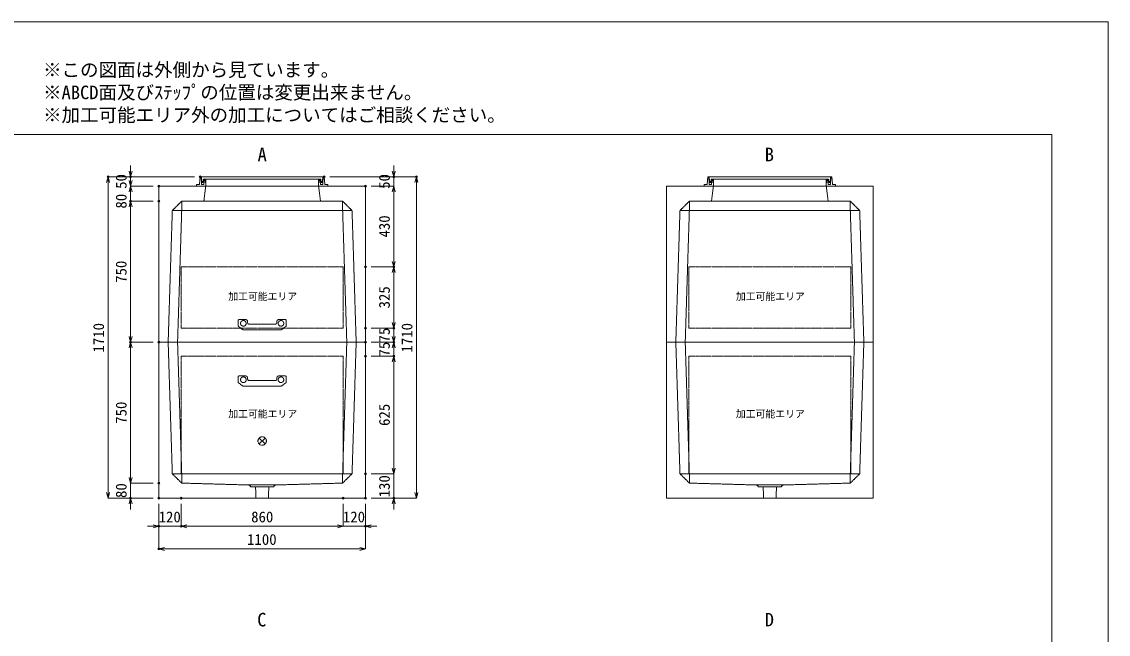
# Model space of a CAD drawing. Units: millimetres, scale not verified. Extents: x -4455 to 4455, y -3150 to 3150.
# Drawn here: x -1324 to 4455, y -109 to 3150 of the extents above; entities that cross this region are included whole.
import ezdxf
from ezdxf.enums import TextEntityAlignment as Align

# ---------------------------------------------------------------- set-up
doc = ezdxf.new("R2010")
doc.units = ezdxf.units.MM
doc.header["$LTSCALE"] = 20
doc.header["$PDMODE"] = 32
doc.header["$PDSIZE"] = 10
doc.linetypes.add('LONG_DASHED1', pattern=[7, 6, -1])
doc.linetypes.add('LONG_DOUBLE_CHAIN', pattern=[21.8, 18, -1, 0.6, -0.6, 0.6, -1])
for name, color, linetype, lineweight in [('0-0_D-TTL', 7, 'Continuous', 9), ('0-1_Defpoints', 7, 'Continuous', 9), ('0-3_D-TTL-TXT', 7, 'Continuous', 9), ('0-4_D-STR-TXT', 7, 'Continuous', 9), ('0-5_D-STR-DIM', 3, 'Continuous', 9), ('0-6_0', 7, 'Continuous', 9), ('0-7_D-STR', 7, 'LONG_DASHED1', 9), ('0-9_D-STR-STR3', 2, 'LONG_DASHED1', 9), ('0-A_D-STR-STR5', 1, 'LONG_DOUBLE_CHAIN', 9), ('0-B_D-STR-STR4', 134, 'Continuous', 9)]:
    doc.layers.add(name, color=color, linetype=linetype, lineweight=lineweight)
doc.styles.add('ＭＳ ゴシック', font='')
doc.styles.get('ＭＳ ゴシック').set_extended_font_data('MS Gothic')

# ---------------------------------------------------------------- blocks, each defined once
blk = doc.blocks.new('A$C4DE05FD1')
at = {"layer": '0-0_D-TTL', "color": 134}
for p, q in [((4000, 76000), (114800, 76000)), ((114800, 76000), (114800, 4000))]:
    blk.add_line(p, q, dxfattribs=at)
at = {"layer": '0-1_Defpoints', "color": 134}
for p, q in [((0, 84000), (118800, 84000)), ((118800, 84000), (118800, 0))]:
    blk.add_line(p, q, dxfattribs=at)
at = {"layer": '0-3_D-TTL-TXT', "style": 'ＭＳ ゴシック'}
for s, p in [('※この図面は外側から見ています。', (43260.9, 79815.7)), ('※ABCD面及びｽﾃｯﾌﾟの位置は変更出来ません。', (43260.9, 78215.7)), ('※加工可能エリア外の加工についてはご相談ください。', (43260.9, 76615.7))]:
    blk.add_text(s, height=962.2, dxfattribs=at).set_placement(p, align=Align.BOTTOM_LEFT)
blk = doc.blocks.new('_Open30')
at = {"layer": '0-6_0'}
blk.add_line((0, 0), (-20, 0), dxfattribs=at)
blk.add_lwpolyline([(-20, 5.36), (0, 0), (-20, -5.36)], dxfattribs=at)
blk = doc.blocks.new('A$C31CA379A')
at = {"layer": '0-4_D-STR-TXT', "style": 'ＭＳ ゴシック'}
for s, p in [('A', (-325.9, -2190.5)), ('B', (35638.6, -2190.5)), ('C', (-351.4, -35190.5)), ('D', (35638.6, -35190.5))]:
    blk.add_text(s, height=962.2, dxfattribs=at).set_placement(p, align=Align.BOTTOM_LEFT)
blk = doc.blocks.new('A$C510166D0')
at = {"layer": '0-7_D-STR', "linetype": 'Continuous'}
for p, q in [((-11000, 16600), (11000, 16600)), ((-11000, 0), (-11000, 16600)), ((11000, 16600), (11000, 0)), ((-11000, 0), (11000, 0))]:
    blk.add_line(p, q, dxfattribs=at)
at = {"layer": '0-7_D-STR'}
for p, q in [((-6000, 16600), (-6200, 15000)), ((6000, 16600), (6200, 15000)), ((-10000, 0), (-9560, 14000)), ((-8560, 15000), (-9560, 14000)), ((9560, 14000), (-9560, 14000)), ((-9000, 0), (-8560, 14000)), ((8560, 15000), (-8560, 15000)), ((-8560, 15000), (-8560, 14000)), ((8560, 15000), (9560, 14000)), ((8560, 15000), (8560, 14000)), ((9000, 0), (8560, 14000)), ((10000, 0), (9560, 14000))]:
    blk.add_line(p, q, dxfattribs=at)
at = {"layer": '0-A_D-STR-STR5'}
for p, q in [((-8600, 8000), (-8600, 1500)), ((8600, 8000), (-8600, 8000)), ((8600, 8000), (8600, 1500)), ((8600, 1500), (-8600, 1500))]:
    blk.add_line(p, q, dxfattribs=at)
blk = doc.blocks.new('A$C27844A11')
at = {"layer": '0-9_D-STR-STR3'}
for p, q in [((-2560, 1000), (-2560, 453.5)), ((-2515.5, 370.3), (-2060.4, 33.6)), ((-2460, 1100), (-1758.4, 1100)), ((1949.4, 0), (-1949.4, 0)), ((-1559.2, 917.4), (-1542, 721.3)), ((1442.4, 630), (-1442.4, 630)), ((1559.2, 917.4), (1542, 721.3)), ((2460, 1100), (1758.4, 1100)), ((2515.5, 370.3), (2060.4, 33.6)), ((2560, 1000), (2560, 453.5))]:
    blk.add_line(p, q, dxfattribs=at)
for centre in [(-2000, 700), (2000, 700)]:
    blk.add_circle(centre, 300, dxfattribs=at)
for centre, radius, start, end in [((-2460, 1000), 100, 90, 180), ((-2460, 453.5), 100, 180, 236.30993), ((-1949.4, 200), 200, 236.30993, 270), ((-1758.4, 900), 200, 5, 90), ((-1442.4, 730), 100, 185, 270), ((1442.4, 730), 100, 270, 355), ((1758.4, 900), 200, 90, 175), ((1949.4, 200), 200, 270, 303.69007), ((2460, 1000), 100, 0, 90), ((2460, 453.5), 100, 303.69007, 0)]:
    blk.add_arc(centre, radius, start, end, dxfattribs=at)
blk = doc.blocks.new('A$C7CE826D1')
at = {"layer": '0-7_D-STR', "linetype": 'Continuous'}
for p, q in [((-11000, 0), (11000, 0)), ((-11000, -16600), (-11000, 0)), ((11000, -16600), (11000, 0)), ((-11000, -16600), (11000, -16600))]:
    blk.add_line(p, q, dxfattribs=at)
at = {"layer": '0-7_D-STR'}
for p, q in [((-10000, 0), (-9560, -14000)), ((-9000, 0), (-8560, -14000)), ((9000, 0), (8560, -14000)), ((10000, 0), (9560, -14000)), ((-8560, -15000), (-9560, -14000)), ((9560, -14000), (-9560, -14000)), ((-8560, -15000), (-8560, -14000)), ((-8560, -15000), (-1400, -15200)), ((8560, -15000), (1400, -15200)), ((8560, -15000), (9560, -14000)), ((8560, -15000), (8560, -14000)), ((-1200, -15380), (-1400, -15200)), ((1400, -15200), (-1400, -15200)), ((1200, -15380), (-1200, -15380)), ((-666, -16600), (-705, -15380)), ((666, -16600), (705, -15380)), ((1200, -15380), (1400, -15200))]:
    blk.add_line(p, q, dxfattribs=at)
at = {"layer": '0-A_D-STR-STR5'}
for p, q in [((8600, -1500), (-8600, -1500)), ((-8600, -1500), (-8600, -14000)), ((8600, -1500), (8600, -14000)), ((8600, -14000), (-8600, -14000))]:
    blk.add_line(p, q, dxfattribs=at)
blk = doc.blocks.new('A$C284D0AE2')
at = {"layer": '0-B_D-STR-STR4'}
for p, q in [((-6980, 160), (-7000, 0)), ((-7000, 0), (7000, 0)), ((-6695.5, 160), (-6980, 160)), ((-6600, 1000), (-6655.6, 197.2)), ((-6500, 1000), (-6600, 1000)), ((-6442.7, 197.2), (-6500, 1000)), ((-6450, 1000), (-6450, 740)), ((-6450, 740), (-6438.3, 740)), ((-6418.4, 721.8), (-6390, 400)), ((-6235.7, 160), (-6402.8, 160)), ((-6390, 400), (-6290, 400)), ((-6290, 400), (-6230, 740)), ((-6230, 740), (6230, 740)), ((-6180, 740), (-6212.4, 401.3)), ((-6212.4, 401.3), (-6172.2, 401.3)), ((-6140, 680), (-6195.9, 195.4)), ((-6000, 740), (-6180, 740)), ((-6040, 680), (-6140, 680)), ((-6000, 0), (-6040, 680)), ((-6023.6, 401.3), (-5983.5, 401.3)), ((-5983.5, 401.3), (-6000, 740)), ((6000, 740), (6180, 740)), ((6212.4, 401.3), (6172.2, 401.3)), ((6180, 740), (6212.4, 401.3)), ((6235.7, 160), (6402.8, 160)), ((6695.5, 160), (6980, 160)), ((6980, 160), (7000, 0))]:
    blk.add_line(p, q, dxfattribs=at)
for points in [[(-6450, 1000), (6450, 1000), (6450, 740), (6438.3, 740)], [(6023.6, 401.3), (5983.5, 401.3), (6000, 740)], [(6000, 0), (6040, 680), (6140, 680), (6195.9, 195.4)], [(6418.4, 721.8), (6390, 400), (6290, 400), (6230, 740)], [(6442.7, 197.2), (6500, 1000), (6600, 1000), (6655.6, 197.2)]]:
    blk.add_lwpolyline(points, dxfattribs=at)
for centre, radius, start, end in [((-6695.5, 200), 40, 270, 356.0372), ((-6402.8, 200), 40, 184.08562, 270), ((-6438.3, 720), 20, 5.04245, 90), ((-6235.7, 200), 40, 270, 353.41806), ((6235.7, 200), 40, 186.58194, 270), ((6402.8, 200), 40, 270, 355.91438), ((6438.3, 720), 20, 90, 174.95755), ((6695.5, 200), 40, 183.9628, 270)]:
    blk.add_arc(centre, radius, start, end, dxfattribs=at)
blk = doc.blocks.new('A$C1C640AAB')
at = {"layer": '0-A_D-STR-STR5'}
for p, q in [((-318.2, -318.2), (318.2, 318.2)), ((-318.2, 318.2), (318.2, -318.2))]:
    blk.add_line(p, q, dxfattribs=at)
blk.add_circle((0, 0), 450, dxfattribs=at)
blk = doc.blocks.new('A$Cf93310db')
at = {"layer": '0-7_D-STR'}
blk.add_blockref('A$C7CE826D1', (0, 0), dxfattribs=at)
at = {"layer": '0-A_D-STR-STR5'}
blk.add_blockref('A$C1C640AAB', (0, -10520), dxfattribs=at)

msp = doc.modelspace()

# ---------------------------------------------------------------- linework, layer by layer
at = {"layer": '0-1_Defpoints'}
for p in [(-865, 2325), (-745, 2325), (-375, 2325), (285, 2325), (655, 2325), (775, 2325), (-595, 2275), (505, 2275), (-745, 2195), (-595, 2195), (505, 1845), (655, 1845), (505, 1520), (505, 1520), (655, 1520), (-745, 1445), (-745, 1445), (-595, 1445), (-595, 1445), (505, 1445), (505, 1445), (655, 1445), (505, 1370), (505, 1370), (655, 1370), (-595, 695), (-595, 695), (505, 745), (505, 745), (-745, 615), (-595, 615), (-595, 615), (-595, 615), (-475, 615), (385, 615), (505, 615), (505, 615), (505, 615), (655, 615), (-595, 465), (-475, 465), (505, 465), (-595, 345)]:
    msp.add_point(p, dxfattribs=at)
at = {"layer": '0-5_D-STR-DIM'}
for p, q in [((-745, 2355), (-745, 2385)), ((655, 2355), (655, 2385)), ((-405, 2325), (-865, 2325)), ((-745, 2305), (-745, 2335)), ((-405, 2325), (-745, 2325)), ((-745, 2275), (-745, 2325)), ((315, 2325), (655, 2325)), ((315, 2325), (775, 2325)), ((655, 2275), (655, 2325)), ((-865, 645), (-865, 2295)), ((-625, 2275), (-745, 2275)), ((-745, 2275), (-745, 2195)), ((-625, 2275), (-745, 2275)), ((535, 2275), (655, 2275)), ((535, 2275), (655, 2275)), ((775, 645), (775, 2295)), ((-745, 2245), (-745, 2215)), ((655, 2245), (655, 1875)), ((655, 2245), (655, 2215)), ((-625, 2195), (-745, 2195)), ((-625, 2195), (-745, 2195)), ((-745, 2165), (-745, 2135)), ((-745, 2165), (-745, 1475)), ((535, 1845), (655, 1845)), ((535, 1845), (655, 1845)), ((655, 1550), (655, 1815)), ((655, 1550), (655, 1580)), ((535, 1520), (655, 1520)), ((535, 1520), (655, 1520)), ((655, 1445), (655, 1520)), ((655, 1475), (655, 1505)), ((-625, 1445), (-745, 1445)), ((-625, 1445), (-745, 1445)), ((535, 1445), (655, 1445)), ((535, 1445), (655, 1445)), ((655, 1370), (655, 1445)), ((-745, 725), (-745, 1415)), ((655, 1415), (655, 1385)), ((535, 1370), (655, 1370)), ((535, 1370), (655, 1370)), ((655, 775), (655, 1340)), ((655, 1340), (655, 1310)), ((-745, 725), (-745, 755)), ((655, 775), (655, 805)), ((-625, 695), (-745, 695)), ((-625, 695), (-745, 695)), ((-745, 695), (-745, 615)), ((535, 745), (655, 745)), ((535, 745), (655, 745)), ((655, 745), (655, 615)), ((-625, 615), (-865, 615)), ((-625, 615), (-745, 615)), ((-745, 585), (-745, 555)), ((-595, 585), (-595, 345)), ((-595, 585), (-595, 465)), ((-475, 585), (-475, 465)), ((-475, 585), (-475, 465)), ((385, 585), (385, 465)), ((385, 585), (385, 465)), ((505, 585), (505, 465)), ((505, 585), (505, 345)), ((535, 615), (655, 615)), ((535, 615), (775, 615)), ((655, 585), (655, 555)), ((-625, 465), (-655, 465)), ((-475, 465), (-595, 465)), ((355, 465), (-445, 465)), ((-445, 465), (-415, 465)), ((355, 465), (325, 465)), ((385, 465), (505, 465)), ((535, 465), (565, 465)), ((475, 345), (-565, 345))]:
    msp.add_line(p, q, dxfattribs=at)

# ---------------------------------------------------------------- block references
at = {"layer": '0-0_D-TTL', "xscale": 0.075, "yscale": 0.075}
msp.add_blockref('A$C4DE05FD1', (-4455, -3150), dxfattribs=at)
at = {"layer": '0-4_D-STR-TXT', "xscale": 0.075, "yscale": 0.075}
msp.add_blockref('A$C31CA379A', (-45, 2550), dxfattribs=at)
at = {"layer": '0-5_D-STR-DIM', "xscale": 1.5, "yscale": 1.5}
for p, rotation in [((-865, 2325), 90), ((-745, 2325), 270), ((655, 2325), 270), ((775, 2325), 90), ((-745, 2275), 270), ((-745, 2275), 90), ((655, 2275), 90), ((655, 2275), 90), ((-745, 2195), 90), ((-745, 2195), 90), ((655, 1845), 270), ((655, 1845), 90), ((655, 1520), 270), ((655, 1520), 270), ((-745, 1445), 270), ((-745, 1445), 90), ((655, 1445), 270), ((655, 1445), 90), ((655, 1370), 90), ((655, 1370), 90), ((655, 745), 270), ((655, 745), 270), ((-745, 695), 270), ((-745, 695), 270), ((-865, 615), 270), ((775, 615), 270), ((-745, 615), 90), ((655, 615), 90), ((-475, 465), 180), ((-475, 465), 180), ((505, 465), 180), ((-595, 345), 180)]:
    msp.add_blockref('_Open30', p, dxfattribs=dict(at, rotation=rotation))
for p in [(-595, 465), (385, 465), (385, 465), (505, 345)]:
    msp.add_blockref('_Open30', p, dxfattribs=at)
at = {"layer": '0-7_D-STR', "xscale": 0.05, "yscale": 0.05}
for name, p in [('A$C510166D0', (-45, 1445)), ('A$C510166D0', (2655, 1445)), ('A$Cf93310db', (-45, 1445)), ('A$C7CE826D1', (2655, 1445))]:
    msp.add_blockref(name, p, dxfattribs=at)
at = {"layer": '0-9_D-STR-STR3', "xscale": 0.05, "yscale": 0.05}
for p in [(-45, 1510), (-45, 1210)]:
    msp.add_blockref('A$C27844A11', p, dxfattribs=at)
at = {"layer": '0-B_D-STR-STR4', "xscale": 0.05, "yscale": 0.05}
for p in [(-45, 2275), (2655, 2275)]:
    msp.add_blockref('A$C284D0AE2', p, dxfattribs=at)

# ---------------------------------------------------------------- texts
at = {"layer": '0-5_D-STR-DIM', "style": 'ＭＳ ゴシック'}
for s, p in [('50', (-748.9, 2260.85)), ('50', (651.1, 2260.85)), ('80', (-748.9, 2155.85)), ('430', (651.1, 2001.8)), ('750', (-748.9, 1760.6)), ('325', (651.1, 1624.63)), ('1710', (-868.9, 1389.72)), ('75', (651.1, 1443.38)), ('1710', (771.1, 1389.72)), ('75', (651.1, 1368.38)), ('750', (-748.9, 1010.6)), ('625', (651.1, 999.18)), ('130', (651.1, 619.22)), ('80', (-748.9, 615.85))]:
    msp.add_text(s, height=57.77, rotation=90, dxfattribs=at).set_placement(p, align=Align.BOTTOM_LEFT)
for s, p in [('120', (-595.78, 468.9)), ('860', (-103.65, 468.9)), ('120', (384.22, 468.9)), ('1100', (-125.28, 348.9))]:
    msp.add_text(s, height=57.77, dxfattribs=at).set_placement(p, align=Align.BOTTOM_LEFT)
at = {"layer": '0-A_D-STR-STR5', "style": 'ＭＳ ゴシック'}
for p in [(-225.48, 1657.47), (2474.52, 1657.47), (-225.48, 1032.47), (2474.52, 1032.47)]:
    msp.add_text('加工可能エリア', height=38.42, dxfattribs=at).set_placement(p, align=Align.BOTTOM_LEFT)

doc.saveas('drawing.dxf')
